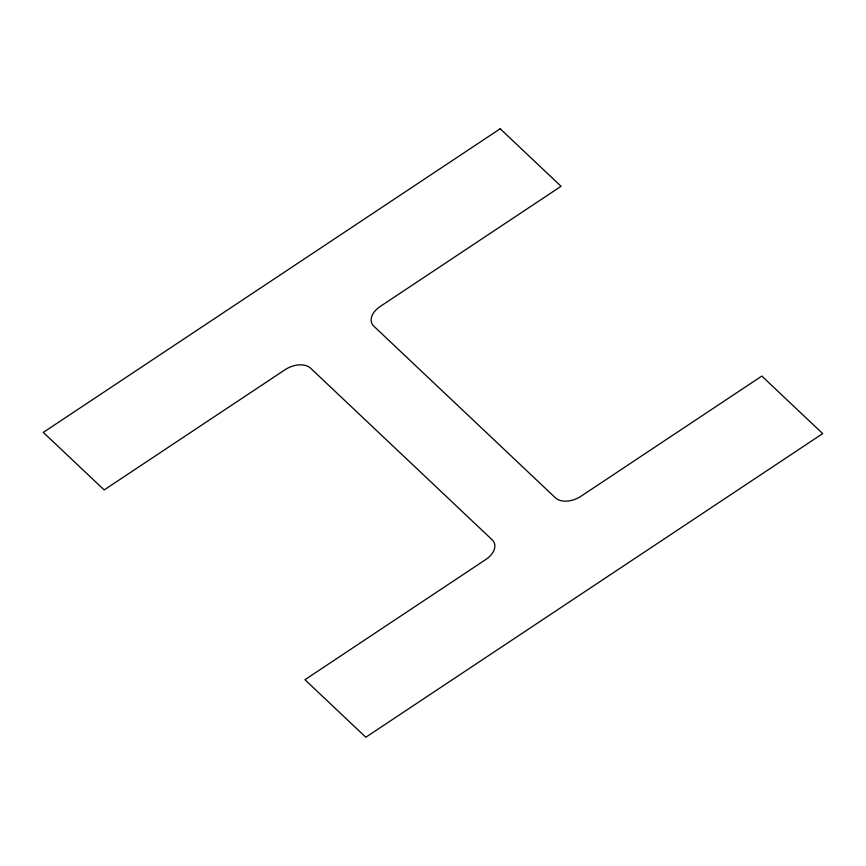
<?xml version="1.0" encoding="UTF-8"?>
<svg xmlns="http://www.w3.org/2000/svg" width="866" height="866" viewBox="0 0 866 866"><rect width="100%" height="100%" fill="white"/><g stroke="black" fill="none" stroke-linecap="round" stroke-linejoin="round"><path stroke-width="1.3" d="M500.191 128.763L43.3 432.394L104.169 489.929L285.066 369.717A19.539 12.557 -23.7 0 1 310.569 368.158L492.213 539.854A19.539 12.557 -23.7 0 1 485.837 559.49L304.94 679.702L365.809 737.237L822.7 433.606L761.831 376.071L580.934 496.283A19.539 12.557 -23.7 0 1 555.431 497.842L373.787 326.146A19.539 12.557 -23.7 0 1 380.163 306.51L561.06 186.298L500.191 128.763"/></g></svg>
